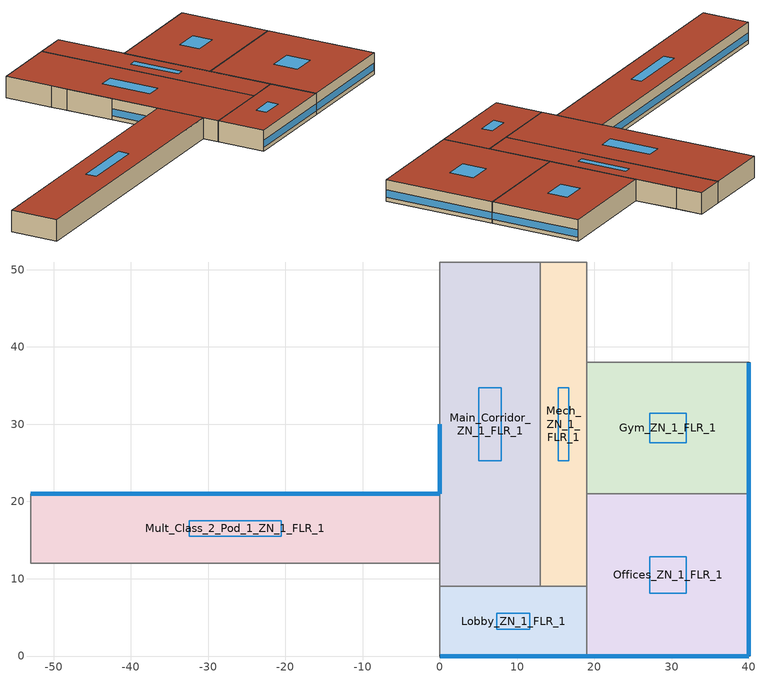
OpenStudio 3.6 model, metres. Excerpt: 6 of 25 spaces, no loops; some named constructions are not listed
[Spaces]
Main_Corridor_ZN_1_FLR_1
 floor foundation (BTAP-Grnd-Floor-Mass:U-0.757_std): 13,51 13,9 0,9 0,51 z0
 wall outside: 0,30 0,21 z0:4
 wall to Lobby_ZN_1_FLR_1: 0,9 13,9 z0:4
 wall to Mult_Class_2_Pod_2_ZN_1_FLR_1: 0,51 0,42 z0:4
 wall to Mult_Class_2_Pod_1_ZN_1_FLR_1: 0,21 0,12 z0:4
 wall to Corridor_Pod_1_ZN_1_FLR_1: 0,12 0,9 z0:4
 wall to Bath_ZN_1_FLR_1: 13,51 0,51 z0:4
 wall to Mech_ZN_1_FLR_1: 13,9 13,51 z0:4
 wall to Corridor_Pod_2_ZN_1_FLR_1: 0,42 0,39 z0:4
 wall to Mult_Class_1_Pod_2_ZN_1_FLR_1: 0,39 0,30 z0:4
 window (BTAP-Ext-FixedWindow:U=0.220 SHGC=0.600): 0,29.97 0,21.03 z0.76:2.1
 roof outside: 13,9 13,51 0,51 0,9 z4
 skylight (BTAP-Ext-Skylights:U=0.220 SHGC=0.600): 7.95,25.3 7.95,34.7 5.05,34.7 5.05,25.3 z4
Mech_ZN_1_FLR_1
 floor foundation (BTAP-Grnd-Floor-Mass:U-0.757_std): 19,51 19,9 13,9 13,51 z0
 wall to Lobby_ZN_1_FLR_1: 13,9 19,9 z0:4
 wall to Kitchen_ZN_1_FLR_1: 19,38 19,46 z0:4
 wall to Offices_ZN_1_FLR_1: 19,9 19,21 z0:4
 wall to Gym_ZN_1_FLR_1: 19,21 19,38 z0:4
 wall to Bath_ZN_1_FLR_1: 19,51 13,51 z0:4
 wall to Cafeteria_ZN_1_FLR_1: 19,46 19,51 z0:4
 roof outside: 19,9 19,51 13,51 13,9 z4
 skylight (BTAP-Ext-Skylights:U=0.220 SHGC=0.600): 16.67,25.3 16.67,34.7 15.33,34.7 15.33,25.3 z4
Gym_ZN_1_FLR_1
 floor foundation (BTAP-Grnd-Floor-Mass:U-0.757_std): 40,38 40,21 19,21 19,38 z0
 wall outside: 40,21 40,38 z0:4
 wall to Kitchen_ZN_1_FLR_1: 40,38 19,38 z0:4
 wall to Offices_ZN_1_FLR_1: 19,21 40,21 z0:4
 window (BTAP-Ext-FixedWindow:U=0.220 SHGC=0.600): 40,21.03 40,37.97 z0.76:2.1
 roof outside: 40,21 40,38 19,38 19,21 z4
 skylight (BTAP-Ext-Skylights:U=0.220 SHGC=0.600): 31.85,27.6 31.85,31.4 27.15,31.4 27.15,27.6 z4
Lobby_ZN_1_FLR_1
 floor foundation (BTAP-Grnd-Floor-Mass:U-0.757_std): 19,9 19,0 0,0 0,9 z0
 wall outside: 0,0 19,0 z0:4
 wall to Mult_Class_1_Pod_1_ZN_1_FLR_1: 0,9 0,0 z0:4
 wall to Offices_ZN_1_FLR_1: 19,0 19,9 z0:4
 window (BTAP-Ext-FixedWindow:U=0.220 SHGC=0.600): 0.03,0 18.97,0 z0.76:2.1
 roof outside: 19,0 19,9 0,9 0,0 z4
 skylight (BTAP-Ext-Skylights:U=0.220 SHGC=0.600): 11.62,3.49 11.62,5.51 7.38,5.51 7.38,3.49 z4
Mult_Class_2_Pod_1_ZN_1_FLR_1
 floor foundation (BTAP-Grnd-Floor-Mass:U-0.757_std): 0,21 0,12 -53,12 -53,21 z0
 wall outside: 0,21 -53,21 z0:4
 wall to Corner_Class_2_Pod_1_ZN_1_FLR_1: -53,21 -53,12 z0:4
 wall to Corridor_Pod_1_ZN_1_FLR_1: -53,12 0,12 z0:4
 window (BTAP-Ext-FixedWindow:U=0.220 SHGC=0.600): -0.03,21 -52.97,21 z0.76:2.1
 roof outside: 0,12 0,21 -53,21 -53,12 z4
 skylight (BTAP-Ext-Skylights:U=0.220 SHGC=0.600): -20.57,15.49 -20.57,17.51 -32.43,17.51 -32.43,15.49 z4
Offices_ZN_1_FLR_1
 floor foundation (BTAP-Grnd-Floor-Mass:U-0.757_std): 40,21 40,0 19,0 19,21 z0
 wall outside: 19,0 40,0 40,21 z0:4
 window (BTAP-Ext-FixedWindow:U=0.220 SHGC=0.600): 19.03,0 39.97,0 / 40,0.03 40,20.97 z0.76:2.1
 roof outside: 40,0 40,21 19,21 19,0 z4
 skylight (BTAP-Ext-Skylights:U=0.220 SHGC=0.600): 31.85,8.15 31.85,12.85 27.15,12.85 27.15,8.15 z4
[Schedule:Ruleset]
Name | Default Day Schedule
NECB-C-Occupancy | NECB-C-Occupancy Default
NECB-C-Occupancy-NECB-C-Lighting-0.5-0.0-0.67-Light Ruleset | NECB-C-Occupancy-NECB-C-Lighting-0.5-0.0-0.67-Light Default
NECB-C-Electric-Equipment | NECB-C-Electric-Equipment Default
NECB-D-Lighting | NECB-D-Lighting Default
NECB-B-Occupancy | NECB-B-Occupancy Default
NECB-B-Occupancy-NECB-B-Lighting-0.0-0.0-0.67-Light Ruleset | NECB-B-Occupancy-NECB-B-Lighting-0.0-0.0-0.67-Light Default
NECB-B-Electric-Equipment | NECB-B-Electric-Equipment Default
NECB-C-Occupancy-NECB-C-Lighting-0.0-0.0-0.67-Light Ruleset | NECB-C-Occupancy-NECB-C-Lighting-0.0-0.0-0.67-Light Default
NECB-A-Occupancy | NECB-A-Occupancy Default
NECB-A-Occupancy-NECB-A-Lighting-0.3-0.1-0.67-Light Ruleset | NECB-A-Occupancy-NECB-A-Lighting-0.3-0.1-0.67-Light Default
NECB-A-Electric-Equipment | NECB-A-Electric-Equipment Default
[Schedule:Day]
Clothing Schedule Summer Clothes: 24, 0, 0.5
NECB-D-Occupancy Default|Wkdy Day: 8, 0, 0, 9, 0, 0.1, 12, 0, 0.9, 16, 0, 0.8, 17, 0, 0.5, 18, 0, 0.2, 19, 0, 0.1, 22, 0, 0.3, 23, 0, 0.1, 24, 0, 0
NECB-D-Occupancy Sat Day; NECB-D-Occupancy Sun|Hol Day; NECB-A-Occupancy Sat Day; NECB-A-Occupancy Sun|Hol Day: 24, 0, 0
NECB-D-Occupancy-NECB-D-Lighting-0.5-0.0-0.67-Default|Wkdy-Light Day: 8, 0, 0.03325, 9, 0, 0.1995, 16, 0, 0.9, 17, 0, 0.7, 19, 0, 0.3325, 22, 0, 0.4655, 23, 0, 0.1995, 24, 0, 0.03325
NECB-D-Occupancy-NECB-D-Lighting-0.5-0.0-0.67-Sat-Light Day; NECB-D-Occupancy-NECB-D-Lighting-0.5-0.0-0.67-Sun|Hol-Light Day: 24, 0, 0.03325
NECB-D-Electric-Equipment Default|Wkdy Day; NECB-D-Lighting Default; NECB-D-Lighting Default|Wkdy Day: 8, 0, 0.05, 9, 0, 0.3, 16, 0, 0.9, 17, 0, 0.7, 19, 0, 0.5, 22, 0, 0.7, 23, 0, 0.3, 24, 0, 0.05
NECB-D-Electric-Equipment Sat Day; NECB-D-Electric-Equipment Sun|Hol Day; NECB-D-Lighting Sat Day; NECB-D-Lighting Sun|Hol Day: 24, 0, 0.05
NECB-D-Thermostat Setpoint-Heating Default|Wkdy Day: 7, 0, 18, 8, 0, 20, 23, 0, 22, 24, 0, 18
NECB-D-Thermostat Setpoint-Heating Sat Day; NECB-D-Thermostat Setpoint-Heating Sun|Hol Day; NECB-A-Thermostat Setpoint-Heating Sat Day; NECB-A-Thermostat Setpoint-Heating Sun|Hol Day: 24, 0, 18
NECB-D-Thermostat Setpoint-Cooling Default|Wkdy Day: 7, 0, 35, 23, 0, 24, 24, 0, 35
NECB-D-Thermostat Setpoint-Cooling Sat Day; NECB-D-Thermostat Setpoint-Cooling Sun|Hol Day; NECB-A-Thermostat Setpoint-Cooling Sat Day; NECB-A-Thermostat Setpoint-Cooling Sun|Hol Day: 24, 0, 35
NECB-C-Occupancy Default; NECB-C-Occupancy Default|Wkdy Day: 8, 0, 0, 9, 0, 0.1, 10, 0, 0.2, 12, 0, 0.5, 16, 0, 0.7, 17, 0, 0.8, 18, 0, 0.7, 19, 0, 0.5, 21, 0, 0.3, 24, 0, 0
NECB-C-Occupancy Sat Day: 8, 0, 0, 9, 0, 0.1, 10, 0, 0.2, 11, 0, 0.5, 12, 0, 0.6, 13, 0, 0.8, 16, 0, 0.9, 17, 0, 0.8, 18, 0, 0.7, 19, 0, 0.5, 21, 0, 0.2, 24, 0, 0
NECB-C-Occupancy Sun|Hol Day: 8, 0, 0, 9, 0, 0.1, 10, 0, 0.2, 11, 0, 0.5, 12, 0, 0.6, 13, 0, 0.8, 16, 0, 0.9, 17, 0, 0.8, 18, 0, 0.7, 19, 0, 0.5, 24, 0, 0
NECB-C-Occupancy-NECB-C-Lighting-0.5-0.0-0.67-Light Default; NECB-C-Occupancy-NECB-C-Lighting-0.5-0.0-0.67-Default|Wkdy-Light Day; NECB-C-Occupancy-NECB-C-Lighting-0.5-0.0-0.67-Sat-Light Day: 8, 0, 0.03325, 9, 0, 0.3325, 10, 0, 0.5985, 19, 0, 0.9, 20, 0, 0.399, 21, 0, 0.3325, 24, 0, 0.03325
NECB-C-Occupancy-NECB-C-Lighting-0.5-0.0-0.67-Sun|Hol-Light Day: 8, 0, 0.03325, 9, 0, 0.3325, 10, 0, 0.5985, 19, 0, 0.9, 24, 0, 0.03325
NECB-C-Electric-Equipment Default; NECB-C-Electric-Equipment Default|Wkdy Day; NECB-C-Electric-Equipment Sat Day; NECB-C-Occupancy-NECB-C-Lighting-0.0-0.0-0.67-Light Default; NECB-C-Occupancy-NECB-C-Lighting-0.0-0.0-0.67-Default|Wkdy-Light Day; NECB-C-Occupancy-NECB-C-Lighting-0.0-0.0-0.67-Sat-Light Day: 8, 0, 0.05, 9, 0, 0.5, 19, 0, 0.9, 20, 0, 0.6, 21, 0, 0.5, 24, 0, 0.05
NECB-C-Electric-Equipment Sun|Hol Day; NECB-C-Occupancy-NECB-C-Lighting-0.0-0.0-0.67-Sun|Hol-Light Day: 8, 0, 0.05, 9, 0, 0.5, 19, 0, 0.9, 24, 0, 0.05
NECB-C-Thermostat Setpoint-Heating Default|Wkdy Day; NECB-C-Thermostat Setpoint-Heating Sat Day: 7, 0, 18, 8, 0, 20, 21, 0, 22, 24, 0, 18
NECB-C-Thermostat Setpoint-Heating Sun|Hol Day: 9, 0, 18, 10, 0, 20, 19, 0, 22, 24, 0, 18
NECB-C-Thermostat Setpoint-Cooling Default|Wkdy Day; NECB-C-Thermostat Setpoint-Cooling Sat Day: 7, 0, 35, 21, 0, 24, 24, 0, 35
NECB-C-Thermostat Setpoint-Cooling Sun|Hol Day: 7, 0, 35, 19, 0, 24, 24, 0, 35
NECB-B-Occupancy Default; NECB-B-Occupancy Default|Wkdy Day: 1, 0, 0.3, 2, 0, 0.1, 9, 0, 0, 10, 0, 0.1, 11, 0, 0.2, 12, 0, 0.5, 13, 0, 0.9, 14, 0, 0.8, 15, 0, 0.5, 17, 0, 0.2, 18, 0, 0.3, 19, 0, 0.6, 22, 0, 0.9, 23, 0, 0.6, 24, 0, 0.4
NECB-B-Occupancy Sat Day: 1, 0, 0.5, 2, 0, 0.3, 9, 0, 0, 10, 0, 0.1, 11, 0, 0.2, 12, 0, 0.5, 13, 0, 0.9, 14, 0, 0.8, 15, 0, 0.5, 17, 0, 0.2, 18, 0, 0.3, 19, 0, 0.6, 22, 0, 0.9, 24, 0, 0.6
NECB-B-Occupancy Sun|Hol Day: 1, 0, 0.1, 2, 0, 0.3, 10, 0, 0, 11, 0, 0.1, 12, 0, 0.4, 14, 0, 0.5, 15, 0, 0.4, 18, 0, 0.2, 19, 0, 0.5, 21, 0, 0.7, 22, 0, 0.5, 23, 0, 0.3, 24, 0, 0.1
NECB-B-Occupancy-NECB-B-Lighting-0.0-0.0-0.67-Light Default; NECB-B-Occupancy-NECB-B-Lighting-0.0-0.0-0.67-Default|Wkdy-Light Day; NECB-B-Occupancy-NECB-B-Lighting-0.0-0.0-0.67-Sat-Light Day; NECB-B-Electric-Equipment Default; NECB-B-Electric-Equipment Default|Wkdy Day; NECB-B-Electric-Equipment Sat Day: 1, 0, 0.9, 2, 0, 0.5, 9, 0, 0.1, 10, 0, 0.5, 11, 0, 0.7, 24, 0, 0.9
NECB-B-Occupancy-NECB-B-Lighting-0.0-0.0-0.67-Sun|Hol-Light Day; NECB-B-Electric-Equipment Sun|Hol Day: 2, 0, 0.5, 10, 0, 0.1, 11, 0, 0.5, 23, 0, 0.9, 24, 0, 0.5
NECB-B-Thermostat Setpoint-Heating Default|Wkdy Day; NECB-B-Thermostat Setpoint-Heating Sat Day: 2, 0, 22, 8, 0, 18, 9, 0, 20, 24, 0, 22
NECB-B-Thermostat Setpoint-Heating Sun|Hol Day: 1, 0, 18, 2, 0, 22, 9, 0, 18, 10, 0, 20, 23, 0, 22, 24, 0, 18
NECB-B-Thermostat Setpoint-Cooling Default|Wkdy Day; NECB-B-Thermostat Setpoint-Cooling Sat Day: 1, 0, 24, 8, 0, 35, 24, 0, 24
NECB-B-Thermostat Setpoint-Cooling Sun|Hol Day: 9, 0, 35, 23, 0, 24, 24, 0, 35
NECB-A-Occupancy Default; NECB-A-Occupancy Default|Wkdy Day: 7, 0, 0, 8, 0, 0.1, 9, 0, 0.7, 12, 0, 0.9, 14, 0, 0.5, 17, 0, 0.9, 18, 0, 0.7, 19, 0, 0.3, 23, 0, 0.1, 24, 0, 0
NECB-A-Occupancy-NECB-A-Lighting-0.3-0.1-0.67-Light Default; NECB-A-Occupancy-NECB-A-Lighting-0.3-0.1-0.67-Default|Wkdy-Light Day: 7, 0, 0.03495, 8, 0, 0.2097, 9, 0, 0.8, 17, 0, 0.9, 18, 0, 0.8, 19, 0, 0.5, 21, 0, 0.2097, 23, 0, 0.0699, 24, 0, 0.03495
NECB-A-Occupancy-NECB-A-Lighting-0.3-0.1-0.67-Sat-Light Day; NECB-A-Occupancy-NECB-A-Lighting-0.3-0.1-0.67-Sun|Hol-Light Day: 24, 0, 0.03495
NECB-A-Electric-Equipment Default; NECB-A-Electric-Equipment Default|Wkdy Day: 7, 0, 0.2, 8, 0, 0.3, 9, 0, 0.8, 18, 0, 0.9, 19, 0, 0.5, 21, 0, 0.3, 24, 0, 0.2
NECB-A-Electric-Equipment Sat Day; NECB-A-Electric-Equipment Sun|Hol Day: 24, 0, 0.2
NECB-A-Thermostat Setpoint-Heating Default|Wkdy Day: 6, 0, 18, 7, 0, 20, 21, 0, 22, 24, 0, 18
NECB-A-Thermostat Setpoint-Cooling Default|Wkdy Day: 6, 0, 35, 21, 0, 24, 24, 0, 35
[Schedule:Rule] Date Specification Type=DateRange; Start Month=1; Start Day=1; End Month=12; End Day=31
Name | Schedule Ruleset | Rule Order | Day Schedule | Apply Monday | Apply Tuesday | Apply Wednesday | Apply Thursday | Apply Friday | Apply Saturday | Apply Sunday
Schedule Rule 17 | NECB-C-Occupancy | 2 | NECB-C-Occupancy Default|Wkdy Day | Yes | Yes | Yes | Yes | Yes
Schedule Rule 18 | NECB-C-Occupancy | 1 | NECB-C-Occupancy Sat Day |  |  |  |  |  | Yes
Schedule Rule 19 | NECB-C-Occupancy | 0 | NECB-C-Occupancy Sun|Hol Day |  |  |  |  |  |  | Yes
Schedule Rule 20 | NECB-C-Occupancy-NECB-C-Lighting-0.5-0.0-0.67-Light Ruleset | 2 | NECB-C-Occupancy-NECB-C-Lighting-0.5-0.0-0.67-Default|Wkdy-Light Day | Yes | Yes | Yes | Yes | Yes
Schedule Rule 21 | NECB-C-Occupancy-NECB-C-Lighting-0.5-0.0-0.67-Light Ruleset | 1 | NECB-C-Occupancy-NECB-C-Lighting-0.5-0.0-0.67-Sat-Light Day |  |  |  |  |  | Yes
Schedule Rule 22 | NECB-C-Occupancy-NECB-C-Lighting-0.5-0.0-0.67-Light Ruleset | 0 | NECB-C-Occupancy-NECB-C-Lighting-0.5-0.0-0.67-Sun|Hol-Light Day |  |  |  |  |  |  | Yes
Schedule Rule 23 | NECB-C-Electric-Equipment | 2 | NECB-C-Electric-Equipment Default|Wkdy Day | Yes | Yes | Yes | Yes | Yes
Schedule Rule 24 | NECB-C-Electric-Equipment | 1 | NECB-C-Electric-Equipment Sat Day |  |  |  |  |  | Yes
Schedule Rule 25 | NECB-C-Electric-Equipment | 0 | NECB-C-Electric-Equipment Sun|Hol Day |  |  |  |  |  |  | Yes
Schedule Rule 32 | NECB-D-Lighting | 2 | NECB-D-Lighting Default|Wkdy Day | Yes | Yes | Yes | Yes | Yes
Schedule Rule 33 | NECB-D-Lighting | 1 | NECB-D-Lighting Sat Day |  |  |  |  |  | Yes
Schedule Rule 34 | NECB-D-Lighting | 0 | NECB-D-Lighting Sun|Hol Day |  |  |  |  |  |  | Yes
Schedule Rule 35 | NECB-B-Occupancy | 2 | NECB-B-Occupancy Default|Wkdy Day | Yes | Yes | Yes | Yes | Yes
Schedule Rule 36 | NECB-B-Occupancy | 1 | NECB-B-Occupancy Sat Day |  |  |  |  |  | Yes
Schedule Rule 37 | NECB-B-Occupancy | 0 | NECB-B-Occupancy Sun|Hol Day |  |  |  |  |  |  | Yes
Schedule Rule 38 | NECB-B-Occupancy-NECB-B-Lighting-0.0-0.0-0.67-Light Ruleset | 2 | NECB-B-Occupancy-NECB-B-Lighting-0.0-0.0-0.67-Default|Wkdy-Light Day | Yes | Yes | Yes | Yes | Yes
Schedule Rule 39 | NECB-B-Occupancy-NECB-B-Lighting-0.0-0.0-0.67-Light Ruleset | 1 | NECB-B-Occupancy-NECB-B-Lighting-0.0-0.0-0.67-Sat-Light Day |  |  |  |  |  | Yes
Schedule Rule 40 | NECB-B-Occupancy-NECB-B-Lighting-0.0-0.0-0.67-Light Ruleset | 0 | NECB-B-Occupancy-NECB-B-Lighting-0.0-0.0-0.67-Sun|Hol-Light Day |  |  |  |  |  |  | Yes
Schedule Rule 41 | NECB-B-Electric-Equipment | 2 | NECB-B-Electric-Equipment Default|Wkdy Day | Yes | Yes | Yes | Yes | Yes
Schedule Rule 42 | NECB-B-Electric-Equipment | 1 | NECB-B-Electric-Equipment Sat Day |  |  |  |  |  | Yes
Schedule Rule 43 | NECB-B-Electric-Equipment | 0 | NECB-B-Electric-Equipment Sun|Hol Day |  |  |  |  |  |  | Yes
Schedule Rule 50 | NECB-C-Occupancy-NECB-C-Lighting-0.0-0.0-0.67-Light Ruleset | 2 | NECB-C-Occupancy-NECB-C-Lighting-0.0-0.0-0.67-Default|Wkdy-Light Day | Yes | Yes | Yes | Yes | Yes
Schedule Rule 51 | NECB-C-Occupancy-NECB-C-Lighting-0.0-0.0-0.67-Light Ruleset | 1 | NECB-C-Occupancy-NECB-C-Lighting-0.0-0.0-0.67-Sat-Light Day |  |  |  |  |  | Yes
Schedule Rule 52 | NECB-C-Occupancy-NECB-C-Lighting-0.0-0.0-0.67-Light Ruleset | 0 | NECB-C-Occupancy-NECB-C-Lighting-0.0-0.0-0.67-Sun|Hol-Light Day |  |  |  |  |  |  | Yes
Schedule Rule 53 | NECB-A-Occupancy | 2 | NECB-A-Occupancy Default|Wkdy Day | Yes | Yes | Yes | Yes | Yes
Schedule Rule 54 | NECB-A-Occupancy | 1 | NECB-A-Occupancy Sat Day |  |  |  |  |  | Yes
Schedule Rule 55 | NECB-A-Occupancy | 0 | NECB-A-Occupancy Sun|Hol Day |  |  |  |  |  |  | Yes
Schedule Rule 56 | NECB-A-Occupancy-NECB-A-Lighting-0.3-0.1-0.67-Light Ruleset | 2 | NECB-A-Occupancy-NECB-A-Lighting-0.3-0.1-0.67-Default|Wkdy-Light Day | Yes | Yes | Yes | Yes | Yes
Schedule Rule 57 | NECB-A-Occupancy-NECB-A-Lighting-0.3-0.1-0.67-Light Ruleset | 1 | NECB-A-Occupancy-NECB-A-Lighting-0.3-0.1-0.67-Sat-Light Day |  |  |  |  |  | Yes
Schedule Rule 58 | NECB-A-Occupancy-NECB-A-Lighting-0.3-0.1-0.67-Light Ruleset | 0 | NECB-A-Occupancy-NECB-A-Lighting-0.3-0.1-0.67-Sun|Hol-Light Day |  |  |  |  |  |  | Yes
Schedule Rule 59 | NECB-A-Electric-Equipment | 2 | NECB-A-Electric-Equipment Default|Wkdy Day | Yes | Yes | Yes | Yes | Yes
Schedule Rule 60 | NECB-A-Electric-Equipment | 1 | NECB-A-Electric-Equipment Sat Day |  |  |  |  |  | Yes
Schedule Rule 61 | NECB-A-Electric-Equipment | 0 | NECB-A-Electric-Equipment Sun|Hol Day |  |  |  |  |  |  | Yes
